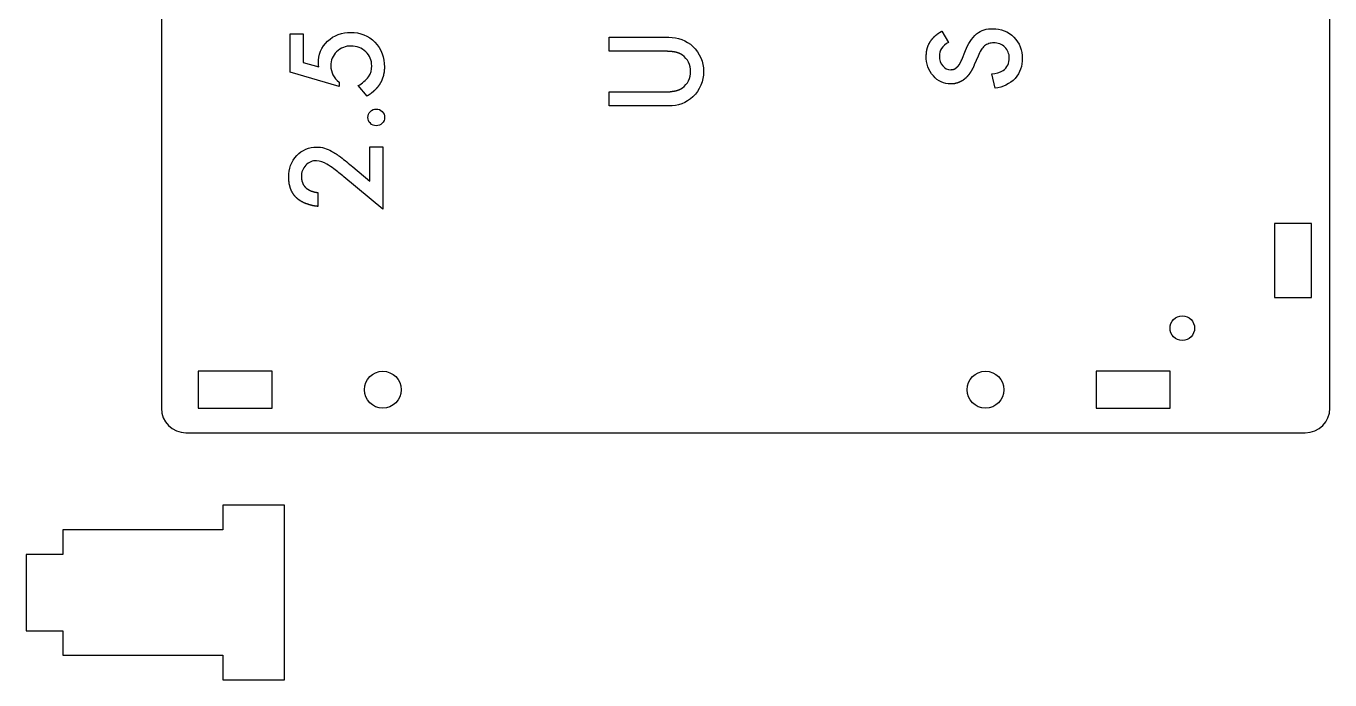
# Model space of a CAD drawing. Header units: millimetres. Extents: x 0 to 239, y -20 to 113.
# Drawn here: x 133 to 239, y -20.1 to 33.1 of the extents above; entities that cross this region are included whole.
import ezdxf

# ---------------------------------------------------------------- set-up
doc = ezdxf.new("R2010")
doc.units = ezdxf.units.MM
doc.layers.add('Support', color=7, linetype='Continuous', lineweight=25, true_color=0x000000)
doc.layers.add('Top', color=7, linetype='Continuous', lineweight=25, true_color=0x000000)

msp = doc.modelspace()

# ---------------------------------------------------------------- linework, layer by layer
at = {"layer": 'Support', "color": 1, "true_color": 0xff0000}
for p, q in [((154, -5.9), (149, -5.9)), ((149, -5.9), (149, -7.9)), ((154, -20.1), (154, -5.9)), ((149, -7.9), (136, -7.9)), ((136, -7.9), (136, -9.9)), ((136, -9.9), (133, -9.9)), ((133, -9.9), (133, -16.1)), ((133, -16.1), (136, -16.1)), ((136, -16.1), (136, -18.1)), ((136, -18.1), (149, -18.1)), ((149, -18.1), (149, -20.1)), ((149, -20.1), (154, -20.1))]:
    msp.add_line(p, q, dxfattribs=at)
at = {"layer": 'Top', "color": 1, "true_color": 0xff0000}
for p, q in [((144, 80), (144, 2)), ((239, 2), (239, 80)), ((237.5, 17), (234.5, 17)), ((234.5, 17), (234.5, 11)), ((237.5, 11), (237.5, 17)), ((234.5, 11), (237.5, 11)), ((153, 5), (147, 5)), ((147, 5), (147, 2)), ((153, 2), (153, 5)), ((226, 5), (220, 5)), ((220, 5), (220, 2)), ((226, 2), (226, 5)), ((147, 2), (153, 2)), ((220, 2), (226, 2)), ((146, 0), (237, 0))]:
    msp.add_line(p, q, dxfattribs=at)
at = {"layer": 'Top', "color": 3, "true_color": 0x00ff00, "flags": 128}
for points in [[(155.54, 32.43), (155.54, 30.11), (156.79, 29.74, -0.01315), (156.78, 29.9, -0.016017), (156.77, 30.04, -0.21483), (157.51, 31.84, -0.200591), (159.4, 32.54, -0.212371), (161.36, 31.75, -0.201334), (162.13, 29.73), (162.13, 29.72), (162.13, 29.71), (162.13, 29.7), (162.13, 29.69), (162.13, 29.67), (162.13, 29.66), (162.13, 29.65), (162.13, 29.64), (162.13, 29.63), (162.13, 29.62), (162.13, 29.6), (162.13, 29.59), (162.13, 29.58), (162.13, 29.57), (162.13, 29.56), (162.13, 29.55), (162.12, 29.54), (162.12, 29.52), (162.12, 29.51), (162.12, 29.5), (162.12, 29.49), (162.12, 29.48), (162.12, 29.47), (162.12, 29.46), (162.12, 29.45), (162.12, 29.43), (162.12, 29.42), (162.11, 29.41), (162.11, 29.4), (162.11, 29.39), (162.11, 29.38), (162.11, 29.37), (162.11, 29.36), (162.11, 29.35), (162.1, 29.33), (162.1, 29.32), (162.1, 29.31), (162.1, 29.3), (162.1, 29.29), (162.1, 29.28), (162.09, 29.27), (162.09, 29.26), (162.09, 29.25), (162.09, 29.24), (162.09, 29.23), (162.09, 29.21), (162.08, 29.2), (162.08, 29.19), (162.08, 29.18), (162.08, 29.17), (162.07, 29.16), (162.07, 29.15), (162.07, 29.14), (162.07, 29.13), (162.07, 29.12), (162.06, 29.11), (162.06, 29.1), (162.06, 29.09), (162.06, 29.08), (162.05, 29.07), (162.05, 29.05), (162.05, 29.04), (162.05, 29.03), (162.04, 29.02), (162.04, 29.01), (162.04, 29), (162.03, 28.99), (162.03, 28.98), (162.03, 28.97), (162.03, 28.96), (162.02, 28.95), (162.02, 28.94), (162.02, 28.93), (162.01, 28.92), (162.01, 28.91), (162.01, 28.9), (162, 28.89), (162, 28.88), (162, 28.87), (161.99, 28.86), (161.99, 28.85), (161.99, 28.84), (161.98, 28.83), (161.98, 28.82), (161.98, 28.81), (161.97, 28.8), (161.97, 28.79), (161.96, 28.78), (161.96, 28.77), (161.96, 28.76), (161.95, 28.75), (161.95, 28.74), (161.95, 28.73), (161.94, 28.72), (161.94, 28.71), (161.93, 28.7), (161.93, 28.69), (161.92, 28.68), (161.92, 28.67), (161.92, 28.66), (161.91, 28.65), (161.91, 28.64), (161.9, 28.63), (161.9, 28.62), (161.89, 28.61), (161.89, 28.6), (161.89, 28.59), (161.88, 28.58), (161.88, 28.57), (161.87, 28.56), (161.87, 28.55), (161.86, 28.54), (161.86, 28.53), (161.85, 28.52), (161.85, 28.52), (161.84, 28.51), (161.84, 28.5), (161.83, 28.49), (161.83, 28.48), (161.82, 28.47), (161.82, 28.46), (161.81, 28.45), (161.81, 28.44), (161.8, 28.43), (161.8, 28.42), (161.79, 28.41), (161.79, 28.4), (161.78, 28.39), (161.77, 28.38), (161.77, 28.38), (161.76, 28.37), (161.76, 28.36), (161.75, 28.35), (161.75, 28.34), (161.74, 28.33), (161.73, 28.32), (161.73, 28.31), (161.72, 28.3), (161.72, 28.29), (161.71, 28.28), (161.7, 28.28), (161.7, 28.27), (161.69, 28.26), (161.69, 28.25), (161.68, 28.24), (161.67, 28.23), (161.67, 28.22), (161.66, 28.21), (161.66, 28.2), (161.65, 28.2), (161.64, 28.19), (161.64, 28.18), (161.63, 28.17), (161.62, 28.16), (161.62, 28.15), (161.61, 28.14), (161.6, 28.13), (161.6, 28.13), (161.59, 28.12), (161.58, 28.11), (161.58, 28.1), (161.57, 28.09), (161.56, 28.08), (161.55, 28.07), (161.55, 28.07), (161.54, 28.06), (161.53, 28.05), (161.53, 28.04), (161.52, 28.03), (161.51, 28.02), (161.5, 28.02), (161.5, 28.01), (161.49, 28), (161.48, 27.99), (161.47, 27.98), (161.47, 27.97), (161.46, 27.97), (161.45, 27.96), (161.44, 27.95), (161.44, 27.94), (161.43, 27.93), (161.42, 27.92), (161.41, 27.92), (161.41, 27.91), (161.4, 27.9), (161.39, 27.89), (161.38, 27.88), (161.37, 27.88), (161.37, 27.87), (161.36, 27.86), (161.35, 27.85), (161.34, 27.84), (161.33, 27.84), (161.32, 27.83), (161.32, 27.82), (161.31, 27.81), (161.3, 27.8), (161.29, 27.8), (161.28, 27.79), (161.27, 27.78), (161.27, 27.77), (161.26, 27.76), (161.25, 27.76), (161.24, 27.75), (161.23, 27.74), (161.22, 27.73), (161.21, 27.73), (161.2, 27.72), (161.19, 27.71), (161.19, 27.7), (161.18, 27.7), (161.17, 27.69), (161.16, 27.68), (161.15, 27.67), (161.14, 27.67), (161.13, 27.66), (161.12, 27.65), (161.11, 27.64), (161.1, 27.64), (161.09, 27.63), (161.08, 27.62), (161.07, 27.61), (161.07, 27.61), (161.06, 27.6), (161.05, 27.59), (161.04, 27.58), (161.03, 27.58), (161.02, 27.57), (161.01, 27.56), (161, 27.55), (160.99, 27.55), (160.98, 27.54), (160.97, 27.53), (160.96, 27.53), (160.95, 27.52), (160.94, 27.51), (160.93, 27.5), (160.92, 27.5), (160.91, 27.49), (160.9, 27.48), (160.89, 27.48), (160.88, 27.47), (160.87, 27.46), (160.86, 27.45), (160.84, 27.45), (160.83, 27.44), (160.82, 27.43), (160.81, 27.43), (160.8, 27.42), (160.79, 27.41), (160.78, 27.41), (160.77, 27.4), (160.76, 27.39), (160.75, 27.39), (160.74, 27.38), (160.73, 27.37), (160, 28.23, 0.105926), (160.85, 28.95, 0.152086), (161.1, 29.83, 0.211645), (160.62, 30.98, 0.19814), (159.43, 31.44, 0.206605), (158.25, 30.98, 0.211639), (157.77, 29.83, 0.233591), (158.44, 28.51), (158.44, 28.14), (154.48, 29.32), (154.48, 32.43)], [(180.4, 27.72), (184.94, 27.72), (184.95, 27.72), (184.95, 27.72), (184.96, 27.72), (184.97, 27.72), (184.98, 27.72), (184.98, 27.72), (184.99, 27.72), (185, 27.72), (185.01, 27.72), (185.01, 27.72), (185.02, 27.72), (185.03, 27.72), (185.04, 27.72), (185.04, 27.72), (185.05, 27.72), (185.06, 27.72), (185.06, 27.72), (185.07, 27.72), (185.08, 27.72), (185.09, 27.72), (185.09, 27.72), (185.1, 27.72), (185.11, 27.72), (185.12, 27.72), (185.12, 27.72), (185.13, 27.72), (185.14, 27.72), (185.14, 27.72), (185.15, 27.72), (185.16, 27.72), (185.17, 27.72), (185.17, 27.72), (185.18, 27.72), (185.19, 27.72), (185.19, 27.72), (185.2, 27.72), (185.21, 27.73), (185.21, 27.73), (185.22, 27.73), (185.23, 27.73), (185.24, 27.73), (185.24, 27.73), (185.25, 27.73), (185.26, 27.73), (185.26, 27.73), (185.27, 27.73), (185.28, 27.73), (185.28, 27.73), (185.29, 27.73), (185.3, 27.73), (185.3, 27.73), (185.31, 27.73), (185.32, 27.73), (185.32, 27.73), (185.33, 27.73), (185.34, 27.73), (185.34, 27.73), (185.35, 27.73), (185.36, 27.74), (185.36, 27.74), (185.37, 27.74), (185.38, 27.74), (185.38, 27.74), (185.39, 27.74), (185.4, 27.74), (185.4, 27.74), (185.41, 27.74), (185.42, 27.74), (185.42, 27.74), (185.43, 27.74), (185.44, 27.74), (185.44, 27.74), (185.45, 27.74), (185.46, 27.74), (185.46, 27.75), (185.47, 27.75), (185.47, 27.75), (185.48, 27.75), (185.49, 27.75), (185.49, 27.75), (185.5, 27.75), (185.51, 27.75), (185.51, 27.75), (185.52, 27.75), (185.53, 27.75), (185.53, 27.75), (185.54, 27.76), (185.54, 27.76), (185.55, 27.76), (185.56, 27.76), (185.56, 27.76), (185.57, 27.76), (185.57, 27.76), (185.58, 27.76), (185.59, 27.76), (185.59, 27.76), (185.6, 27.76), (185.6, 27.76), (185.61, 27.77), (185.62, 27.77), (185.62, 27.77), (185.63, 27.77), (185.63, 27.77), (185.64, 27.77), (185.65, 27.77), (185.65, 27.77), (185.66, 27.77), (185.66, 27.77), (185.67, 27.78), (185.68, 27.78), (185.68, 27.78), (185.69, 27.78), (185.69, 27.78), (185.7, 27.78), (185.7, 27.78), (185.71, 27.78), (185.72, 27.78), (185.72, 27.79), (185.73, 27.79), (185.73, 27.79), (185.74, 27.79), (185.74, 27.79), (185.75, 27.79), (185.76, 27.79), (185.76, 27.79), (185.77, 27.8), (185.77, 27.8), (185.78, 27.8), (185.78, 27.8), (185.79, 27.8), (185.79, 27.8), (185.8, 27.8), (185.81, 27.8), (185.81, 27.81), (185.82, 27.81), (185.82, 27.81), (185.83, 27.81), (185.83, 27.81), (185.84, 27.81), (185.84, 27.81), (185.85, 27.81), (185.85, 27.82), (185.86, 27.82), (185.86, 27.82), (185.87, 27.82), (185.88, 27.82), (185.88, 27.82), (185.89, 27.82), (185.89, 27.83), (185.9, 27.83), (185.9, 27.83), (185.91, 27.83), (185.91, 27.83), (185.92, 27.83), (185.92, 27.83), (185.93, 27.84), (185.93, 27.84), (185.94, 27.84), (185.94, 27.84), (185.95, 27.84), (185.95, 27.84), (185.96, 27.85), (185.96, 27.85), (185.97, 27.85), (185.97, 27.85), (185.98, 27.85), (185.98, 27.85), (185.99, 27.85), (185.99, 27.86), (186, 27.86), (186, 27.86), (186.01, 27.86), (186.01, 27.86), (186.02, 27.86), (186.02, 27.87), (186.03, 27.87), (186.03, 27.87), (186.04, 27.87), (186.04, 27.87), (186.04, 27.88), (186.05, 27.88), (186.05, 27.88), (186.06, 27.88), (186.06, 27.88), (186.07, 27.88), (186.07, 27.89), (186.08, 27.89), (186.08, 27.89), (186.09, 27.89), (186.09, 27.89), (186.1, 27.89), (186.1, 27.9), (186.1, 27.9), (186.11, 27.9), (186.11, 27.9), (186.12, 27.9), (186.12, 27.91), (186.13, 27.91), (186.13, 27.91), (186.14, 27.91), (186.14, 27.91), (186.14, 27.92), (186.15, 27.92), (186.15, 27.92), (186.16, 27.92), (186.16, 27.92), (186.17, 27.93), (186.17, 27.93), (186.17, 27.93), (186.18, 27.93), (186.18, 27.93), (186.19, 27.94), (186.19, 27.94), (186.2, 27.94), (186.2, 27.94), (186.2, 27.94), (186.21, 27.95), (186.21, 27.95), (186.22, 27.95), (186.22, 27.95), (186.22, 27.95), (186.23, 27.96), (186.23, 27.96), (186.24, 27.96), (186.24, 27.96), (186.24, 27.97), (186.25, 27.97), (186.25, 27.97), (186.26, 27.97), (186.26, 27.97), (186.26, 27.98), (186.27, 27.98), (186.27, 27.98), (186.28, 27.98), (186.28, 27.99), (186.28, 27.99), (186.29, 27.99), (186.29, 27.99), (186.3, 27.99), (186.3, 28), (186.3, 28), (186.31, 28), (186.31, 28), (186.31, 28.01), (186.32, 28.01), (186.32, 28.01), (186.32, 28.01), (186.33, 28.02), (186.33, 28.02), (186.34, 28.02), (186.34, 28.02), (186.34, 28.03), (186.35, 28.03), (186.35, 28.03), (186.35, 28.03), (186.36, 28.04, 0.253939), (187.01, 29.37, 0.253894), (186.36, 30.7), (186.35, 30.7), (186.35, 30.71), (186.35, 30.71), (186.34, 30.71), (186.34, 30.71), (186.34, 30.72), (186.33, 30.72), (186.33, 30.72), (186.33, 30.72), (186.32, 30.73), (186.32, 30.73), (186.32, 30.73), (186.31, 30.73), (186.31, 30.74), (186.3, 30.74), (186.3, 30.74), (186.3, 30.74), (186.29, 30.74), (186.29, 30.75), (186.29, 30.75), (186.28, 30.75), (186.28, 30.75), (186.27, 30.76), (186.27, 30.76), (186.27, 30.76), (186.26, 30.76), (186.26, 30.77), (186.26, 30.77), (186.25, 30.77), (186.25, 30.77), (186.24, 30.77), (186.24, 30.78), (186.24, 30.78), (186.23, 30.78), (186.23, 30.78), (186.22, 30.78), (186.22, 30.79), (186.22, 30.79), (186.21, 30.79), (186.21, 30.79), (186.2, 30.8), (186.2, 30.8), (186.2, 30.8), (186.19, 30.8), (186.19, 30.8), (186.18, 30.81), (186.18, 30.81), (186.18, 30.81), (186.17, 30.81), (186.17, 30.81), (186.16, 30.82), (186.16, 30.82), (186.15, 30.82), (186.15, 30.82), (186.15, 30.82), (186.14, 30.83), (186.14, 30.83), (186.13, 30.83), (186.13, 30.83), (186.12, 30.83), (186.12, 30.83), (186.11, 30.84), (186.11, 30.84), (186.11, 30.84), (186.1, 30.84), (186.1, 30.84), (186.09, 30.85), (186.09, 30.85), (186.08, 30.85), (186.08, 30.85), (186.07, 30.85), (186.07, 30.86), (186.06, 30.86), (186.06, 30.86), (186.06, 30.86), (186.05, 30.86), (186.05, 30.86), (186.04, 30.87), (186.04, 30.87), (186.03, 30.87), (186.03, 30.87), (186.02, 30.87), (186.02, 30.87), (186.01, 30.88), (186.01, 30.88), (186, 30.88), (186, 30.88), (185.99, 30.88), (185.99, 30.88), (185.98, 30.89), (185.98, 30.89), (185.97, 30.89), (185.97, 30.89), (185.96, 30.89), (185.96, 30.89), (185.95, 30.9), (185.95, 30.9), (185.94, 30.9), (185.94, 30.9), (185.93, 30.9), (185.93, 30.9), (185.92, 30.9), (185.92, 30.91), (185.91, 30.91), (185.91, 30.91), (185.9, 30.91), (185.9, 30.91), (185.89, 30.91), (185.89, 30.91), (185.88, 30.92), (185.88, 30.92), (185.87, 30.92), (185.87, 30.92), (185.86, 30.92), (185.86, 30.92), (185.85, 30.92), (185.85, 30.93), (185.84, 30.93), (185.83, 30.93), (185.83, 30.93), (185.82, 30.93), (185.82, 30.93), (185.81, 30.93), (185.81, 30.93), (185.8, 30.94), (185.8, 30.94), (185.79, 30.94), (185.79, 30.94), (185.78, 30.94), (185.77, 30.94), (185.77, 30.94), (185.76, 30.94), (185.76, 30.95), (185.75, 30.95), (185.75, 30.95), (185.74, 30.95), (185.73, 30.95), (185.73, 30.95), (185.72, 30.95), (185.72, 30.95), (185.71, 30.95), (185.71, 30.96), (185.7, 30.96), (185.69, 30.96), (185.69, 30.96), (185.68, 30.96), (185.68, 30.96), (185.67, 30.96), (185.67, 30.96), (185.66, 30.96), (185.65, 30.97), (185.65, 30.97), (185.64, 30.97), (185.64, 30.97), (185.63, 30.97), (185.62, 30.97), (185.62, 30.97), (185.61, 30.97), (185.61, 30.97), (185.6, 30.97), (185.59, 30.98), (185.59, 30.98), (185.58, 30.98), (185.58, 30.98), (185.57, 30.98), (185.56, 30.98), (185.56, 30.98), (185.55, 30.98), (185.54, 30.98), (185.54, 30.98), (185.53, 30.98), (185.53, 30.98), (185.52, 30.99), (185.51, 30.99), (185.51, 30.99), (185.5, 30.99), (185.49, 30.99), (185.49, 30.99), (185.48, 30.99), (185.47, 30.99), (185.47, 30.99), (185.46, 30.99), (185.46, 30.99), (185.45, 30.99), (185.44, 30.99), (185.44, 31), (185.43, 31), (185.42, 31), (185.42, 31), (185.41, 31), (185.4, 31), (185.4, 31), (185.39, 31), (185.38, 31), (185.38, 31), (185.37, 31), (185.36, 31), (185.36, 31), (185.35, 31), (185.34, 31), (185.34, 31), (185.33, 31), (185.32, 31.01), (185.32, 31.01), (185.31, 31.01), (185.3, 31.01), (185.3, 31.01), (185.29, 31.01), (185.28, 31.01), (185.27, 31.01), (185.27, 31.01), (185.26, 31.01), (185.25, 31.01), (185.25, 31.01), (185.24, 31.01), (185.23, 31.01), (185.23, 31.01), (185.22, 31.01), (185.21, 31.01), (185.2, 31.01), (185.2, 31.01), (185.19, 31.01), (185.18, 31.01), (185.18, 31.01), (185.17, 31.01), (185.16, 31.01), (185.15, 31.01), (185.15, 31.02), (185.14, 31.02), (185.13, 31.02), (185.13, 31.02), (185.12, 31.02), (185.11, 31.02), (185.1, 31.02), (185.1, 31.02), (185.09, 31.02), (185.08, 31.02), (185.07, 31.02), (185.07, 31.02), (185.06, 31.02), (185.05, 31.02), (185.04, 31.02), (185.04, 31.02), (185.03, 31.02), (185.02, 31.02), (185.01, 31.02), (185.01, 31.02), (185, 31.02), (184.99, 31.02), (184.98, 31.02), (184.98, 31.02), (184.97, 31.02), (184.96, 31.02), (184.95, 31.02), (184.95, 31.02), (184.94, 31.02), (180.4, 31.02), (180.4, 32.15), (185.25, 32.15, -0.200979), (187.21, 31.41, -0.21133), (188.07, 29.37, -0.21219), (187.21, 27.32, -0.200979), (185.25, 26.58), (180.4, 26.58)], [(207.45, 32.65), (207.99, 31.73, 0.122524), (207.41, 31.24, 0.143942), (207.25, 30.61, 0.184588), (207.52, 29.83, 0.232304), (208.18, 29.51), (208.19, 29.51), (208.19, 29.51), (208.2, 29.51), (208.2, 29.51), (208.21, 29.51), (208.21, 29.52), (208.21, 29.52), (208.22, 29.52), (208.22, 29.52), (208.23, 29.52), (208.23, 29.52), (208.24, 29.52), (208.24, 29.52), (208.24, 29.52), (208.25, 29.52), (208.25, 29.52), (208.26, 29.52), (208.26, 29.52), (208.27, 29.52), (208.27, 29.52), (208.27, 29.52), (208.28, 29.52), (208.28, 29.52), (208.29, 29.52), (208.29, 29.52), (208.29, 29.52), (208.3, 29.52), (208.3, 29.52), (208.31, 29.53), (208.31, 29.53), (208.32, 29.53), (208.32, 29.53), (208.32, 29.53), (208.33, 29.53), (208.33, 29.53), (208.34, 29.53), (208.34, 29.53), (208.34, 29.53), (208.35, 29.53), (208.35, 29.53), (208.36, 29.54), (208.36, 29.54), (208.36, 29.54), (208.37, 29.54), (208.37, 29.54), (208.38, 29.54), (208.38, 29.54), (208.38, 29.54), (208.39, 29.54), (208.39, 29.55), (208.4, 29.55), (208.4, 29.55), (208.4, 29.55), (208.41, 29.55), (208.41, 29.55), (208.42, 29.55), (208.42, 29.56), (208.42, 29.56), (208.43, 29.56), (208.43, 29.56), (208.44, 29.56), (208.44, 29.56), (208.44, 29.56), (208.45, 29.57), (208.45, 29.57), (208.45, 29.57), (208.46, 29.57), (208.46, 29.57), (208.47, 29.57), (208.47, 29.58), (208.47, 29.58), (208.48, 29.58), (208.48, 29.58), (208.49, 29.58), (208.49, 29.58), (208.49, 29.59), (208.5, 29.59), (208.5, 29.59), (208.5, 29.59), (208.51, 29.59), (208.51, 29.6), (208.52, 29.6), (208.52, 29.6), (208.52, 29.6), (208.53, 29.6), (208.53, 29.61), (208.53, 29.61), (208.54, 29.61), (208.54, 29.61), (208.55, 29.62), (208.55, 29.62), (208.55, 29.62), (208.56, 29.62), (208.56, 29.63), (208.56, 29.63), (208.57, 29.63), (208.57, 29.63), (208.58, 29.63), (208.58, 29.64), (208.58, 29.64), (208.59, 29.64), (208.59, 29.64), (208.59, 29.65), (208.6, 29.65), (208.6, 29.65), (208.6, 29.66), (208.61, 29.66), (208.61, 29.66), (208.62, 29.66), (208.62, 29.67), (208.62, 29.67), (208.63, 29.67), (208.63, 29.67), (208.63, 29.68), (208.64, 29.68), (208.64, 29.68), (208.64, 29.69), (208.65, 29.69), (208.65, 29.69), (208.65, 29.69), (208.66, 29.7), (208.66, 29.7), (208.66, 29.7), (208.67, 29.71), (208.67, 29.71), (208.68, 29.71), (208.68, 29.72), (208.68, 29.72), (208.69, 29.72), (208.69, 29.73), (208.69, 29.73), (208.7, 29.73), (208.7, 29.74), (208.7, 29.74), (208.71, 29.74), (208.71, 29.75), (208.71, 29.75), (208.72, 29.75), (208.72, 29.76), (208.72, 29.76), (208.73, 29.76), (208.73, 29.77), (208.73, 29.77), (208.74, 29.77), (208.74, 29.78), (208.74, 29.78), (208.75, 29.78), (208.75, 29.79), (208.75, 29.79), (208.76, 29.8), (208.76, 29.8), (208.76, 29.8), (208.77, 29.81), (208.77, 29.81), (208.77, 29.81), (208.78, 29.82), (208.78, 29.82), (208.78, 29.83), (208.79, 29.83), (208.79, 29.83), (208.79, 29.84), (208.8, 29.84), (208.8, 29.85), (208.8, 29.85), (208.81, 29.85), (208.81, 29.86), (208.81, 29.86), (208.82, 29.87), (208.82, 29.87), (208.82, 29.88), (208.83, 29.88), (208.83, 29.88), (208.83, 29.89), (208.83, 29.89), (208.84, 29.9), (208.84, 29.9), (208.84, 29.91), (208.85, 29.91), (208.85, 29.92), (208.85, 29.92), (208.86, 29.92), (208.86, 29.93), (208.86, 29.93), (208.87, 29.94), (208.87, 29.94), (208.87, 29.95), (208.88, 29.95), (208.88, 29.96), (208.88, 29.96), (208.88, 29.97), (208.89, 29.97), (208.89, 29.98), (208.89, 29.98), (208.9, 29.98), (208.9, 29.99), (208.9, 29.99), (208.91, 30), (208.91, 30), (208.91, 30.01), (208.91, 30.01), (208.92, 30.02), (208.92, 30.02), (208.92, 30.03), (208.93, 30.03), (208.93, 30.04), (208.93, 30.04), (208.94, 30.05), (208.94, 30.06), (208.94, 30.06), (208.94, 30.07), (208.95, 30.07), (208.95, 30.08), (208.95, 30.08), (208.96, 30.09), (208.96, 30.09), (208.96, 30.1), (208.96, 30.1), (208.97, 30.11), (208.97, 30.11), (208.97, 30.12), (208.98, 30.12), (208.98, 30.13), (208.98, 30.14), (208.98, 30.14), (208.99, 30.15), (208.99, 30.15), (208.99, 30.16), (209, 30.16), (209, 30.17), (209, 30.18), (209, 30.18), (209.01, 30.19), (209.01, 30.19), (209.01, 30.2), (209.02, 30.2), (209.02, 30.21), (209.02, 30.22), (209.02, 30.22), (209.03, 30.23), (209.03, 30.23), (209.03, 30.24), (209.03, 30.25), (209.04, 30.25), (209.04, 30.26), (209.04, 30.26), (209.05, 30.27), (209.05, 30.28), (209.05, 30.28), (209.05, 30.29), (209.06, 30.3), (209.06, 30.3), (209.06, 30.31), (209.06, 30.31), (209.07, 30.32), (209.07, 30.33), (209.07, 30.33), (209.38, 31.08, -0.128207), (210.28, 32.43, -0.173865), (211.59, 32.85, -0.210026), (213.31, 32.16, -0.203866), (213.99, 30.43, -0.192545), (213.41, 28.81, -0.174768), (211.78, 28.02), (211.52, 29.17, 0.124059), (212.44, 29.45, 0.255388), (212.93, 30.47, 0.208965), (212.57, 31.35, 0.204754), (211.67, 31.7, 0.080879), (211.27, 31.64, 0.095521), (210.93, 31.45, 0.072892), (210.64, 31.12, 0.042866), (210.39, 30.63), (210.09, 29.9), (210.08, 29.89), (210.08, 29.88), (210.07, 29.87), (210.07, 29.86), (210.06, 29.84), (210.06, 29.83), (210.05, 29.82), (210.04, 29.81), (210.04, 29.8), (210.03, 29.79), (210.03, 29.77), (210.02, 29.76), (210.02, 29.75), (210.01, 29.74), (210.01, 29.73), (210, 29.72), (210, 29.71), (209.99, 29.69), (209.99, 29.68), (209.98, 29.67), (209.97, 29.66), (209.97, 29.65), (209.96, 29.64), (209.96, 29.63), (209.95, 29.62), (209.95, 29.61), (209.94, 29.6), (209.94, 29.59), (209.93, 29.57), (209.92, 29.56), (209.92, 29.55), (209.91, 29.54), (209.91, 29.53), (209.9, 29.52), (209.9, 29.51), (209.89, 29.5), (209.88, 29.49), (209.88, 29.48), (209.87, 29.47), (209.87, 29.46), (209.86, 29.45), (209.86, 29.44), (209.85, 29.43), (209.84, 29.42), (209.84, 29.41), (209.83, 29.4), (209.83, 29.39), (209.82, 29.38), (209.81, 29.37), (209.81, 29.36), (209.8, 29.35), (209.8, 29.34), (209.79, 29.33), (209.78, 29.32), (209.78, 29.31), (209.77, 29.3), (209.77, 29.29), (209.76, 29.28), (209.75, 29.27), (209.75, 29.27), (209.74, 29.26), (209.73, 29.25), (209.73, 29.24), (209.72, 29.23), (209.72, 29.22), (209.71, 29.21), (209.7, 29.2), (209.7, 29.19), (209.69, 29.18), (209.68, 29.18), (209.68, 29.17), (209.67, 29.16), (209.66, 29.15), (209.66, 29.14), (209.65, 29.13), (209.65, 29.12), (209.64, 29.11), (209.63, 29.11), (209.63, 29.1), (209.62, 29.09), (209.61, 29.08), (209.61, 29.07), (209.6, 29.06), (209.59, 29.06), (209.59, 29.05), (209.58, 29.04), (209.57, 29.03), (209.57, 29.02), (209.56, 29.02), (209.55, 29.01), (209.55, 29), (209.54, 28.99), (209.53, 28.99), (209.52, 28.98), (209.52, 28.97), (209.51, 28.96), (209.5, 28.96), (209.5, 28.95), (209.49, 28.94), (209.48, 28.93), (209.48, 28.93), (209.47, 28.92), (209.46, 28.91), (209.46, 28.9), (209.45, 28.9), (209.44, 28.89), (209.43, 28.88), (209.43, 28.88), (209.42, 28.87), (209.41, 28.86), (209.41, 28.85), (209.4, 28.85), (209.39, 28.84), (209.38, 28.83), (209.38, 28.83), (209.37, 28.82), (209.36, 28.81), (209.36, 28.81), (209.35, 28.8), (209.34, 28.8), (209.33, 28.79), (209.33, 28.78), (209.32, 28.78), (209.31, 28.77), (209.3, 28.76), (209.3, 28.76), (209.29, 28.75), (209.28, 28.75), (209.27, 28.74), (209.27, 28.73), (209.26, 28.73), (209.25, 28.72), (209.24, 28.72), (209.24, 28.71), (209.23, 28.7), (209.22, 28.7), (209.21, 28.69), (209.21, 28.69), (209.2, 28.68), (209.19, 28.68), (209.18, 28.67), (209.18, 28.67), (209.17, 28.66), (209.16, 28.65), (209.15, 28.65), (209.14, 28.64), (209.14, 28.64), (209.13, 28.63), (209.12, 28.63), (209.11, 28.62), (209.11, 28.62), (209.1, 28.61), (209.09, 28.61), (209.08, 28.6), (209.07, 28.6), (209.07, 28.6), (209.06, 28.59), (209.05, 28.59), (209.04, 28.58), (209.03, 28.58), (209.03, 28.57), (209.02, 28.57), (209.01, 28.56), (209, 28.56), (208.99, 28.55), (208.98, 28.55), (208.98, 28.55), (208.97, 28.54), (208.96, 28.54), (208.95, 28.53), (208.94, 28.53), (208.94, 28.53), (208.93, 28.52), (208.92, 28.52), (208.91, 28.51), (208.9, 28.51), (208.89, 28.51), (208.89, 28.5), (208.88, 28.5), (208.87, 28.5), (208.86, 28.49), (208.85, 28.49), (208.84, 28.48), (208.83, 28.48), (208.83, 28.48), (208.82, 28.47), (208.81, 28.47), (208.8, 28.47), (208.79, 28.47), (208.78, 28.46), (208.77, 28.46), (208.77, 28.46), (208.76, 28.45), (208.75, 28.45), (208.74, 28.45), (208.73, 28.44), (208.72, 28.44), (208.71, 28.44), (208.71, 28.44), (208.7, 28.43), (208.69, 28.43), (208.68, 28.43), (208.67, 28.43), (208.66, 28.42), (208.65, 28.42), (208.64, 28.42), (208.63, 28.42), (208.63, 28.41), (208.62, 28.41), (208.61, 28.41), (208.6, 28.41), (208.59, 28.4), (208.58, 28.4), (208.57, 28.4), (208.56, 28.4), (208.55, 28.4), (208.54, 28.4), (208.54, 28.39), (208.53, 28.39), (208.52, 28.39), (208.51, 28.39), (208.5, 28.39), (208.49, 28.38), (208.48, 28.38), (208.47, 28.38), (208.46, 28.38), (208.45, 28.38), (208.44, 28.38), (208.43, 28.38), (208.42, 28.38), (208.42, 28.37), (208.41, 28.37), (208.4, 28.37), (208.39, 28.37), (208.38, 28.37), (208.37, 28.37), (208.36, 28.37), (208.35, 28.37), (208.34, 28.37), (208.33, 28.37), (208.32, 28.36), (208.31, 28.36), (208.3, 28.36), (208.29, 28.36), (208.28, 28.36), (208.27, 28.36), (208.26, 28.36), (208.25, 28.36), (208.24, 28.36), (208.23, 28.36), (208.22, 28.36), (208.21, 28.36), (208.2, 28.36), (208.19, 28.36), (208.18, 28.36), (208.18, 28.36, -0.226069), (206.76, 29.01, -0.189378), (206.18, 30.62), (206.18, 30.63), (206.18, 30.64), (206.18, 30.65), (206.18, 30.66), (206.18, 30.67), (206.18, 30.68), (206.18, 30.69), (206.18, 30.7), (206.18, 30.71), (206.18, 30.72), (206.18, 30.73), (206.18, 30.74), (206.18, 30.75), (206.19, 30.76), (206.19, 30.77), (206.19, 30.78), (206.19, 30.79), (206.19, 30.8), (206.19, 30.81), (206.19, 30.82), (206.19, 30.83), (206.19, 30.84), (206.19, 30.85), (206.19, 30.86), (206.19, 30.87), (206.19, 30.88), (206.2, 30.89), (206.2, 30.9), (206.2, 30.91), (206.2, 30.92), (206.2, 30.93), (206.2, 30.94), (206.2, 30.95), (206.2, 30.96), (206.2, 30.97), (206.21, 30.98), (206.21, 30.99), (206.21, 31), (206.21, 31), (206.21, 31.01), (206.21, 31.02), (206.22, 31.03), (206.22, 31.04), (206.22, 31.05), (206.22, 31.06), (206.22, 31.07), (206.22, 31.08), (206.23, 31.09), (206.23, 31.1), (206.23, 31.11), (206.23, 31.12), (206.23, 31.13), (206.24, 31.14), (206.24, 31.14), (206.24, 31.15), (206.24, 31.16), (206.24, 31.17), (206.25, 31.18), (206.25, 31.19), (206.25, 31.2), (206.25, 31.21), (206.26, 31.22), (206.26, 31.23), (206.26, 31.24), (206.26, 31.25), (206.27, 31.25), (206.27, 31.26), (206.27, 31.27), (206.27, 31.28), (206.28, 31.29), (206.28, 31.3), (206.28, 31.31), (206.28, 31.32), (206.29, 31.33), (206.29, 31.33), (206.29, 31.34), (206.3, 31.35), (206.3, 31.36), (206.3, 31.37), (206.31, 31.38), (206.31, 31.39), (206.31, 31.4), (206.31, 31.41), (206.32, 31.41), (206.32, 31.42), (206.32, 31.43), (206.33, 31.44), (206.33, 31.45), (206.33, 31.46), (206.34, 31.47), (206.34, 31.47), (206.35, 31.48), (206.35, 31.49), (206.35, 31.5), (206.36, 31.51), (206.36, 31.52), (206.36, 31.53), (206.37, 31.53), (206.37, 31.54), (206.37, 31.55), (206.38, 31.56), (206.38, 31.57), (206.39, 31.58), (206.39, 31.58), (206.39, 31.59), (206.4, 31.6), (206.4, 31.61), (206.41, 31.62), (206.41, 31.63), (206.42, 31.63), (206.42, 31.64), (206.42, 31.65), (206.43, 31.66), (206.43, 31.67), (206.44, 31.68), (206.44, 31.68), (206.45, 31.69), (206.45, 31.7), (206.46, 31.71), (206.46, 31.72), (206.46, 31.72), (206.47, 31.73), (206.47, 31.74), (206.48, 31.75), (206.48, 31.76), (206.49, 31.76), (206.49, 31.77), (206.5, 31.78), (206.5, 31.79), (206.51, 31.8), (206.51, 31.8), (206.52, 31.81), (206.52, 31.82), (206.53, 31.83), (206.53, 31.84), (206.54, 31.84), (206.54, 31.85), (206.55, 31.86), (206.55, 31.87), (206.56, 31.87), (206.57, 31.88), (206.57, 31.89), (206.58, 31.9), (206.58, 31.91), (206.59, 31.91), (206.59, 31.92), (206.6, 31.93), (206.6, 31.94), (206.61, 31.94), (206.62, 31.95), (206.62, 31.96), (206.63, 31.97), (206.63, 31.97), (206.64, 31.98), (206.65, 31.99), (206.65, 32), (206.66, 32), (206.66, 32.01), (206.67, 32.02), (206.68, 32.03), (206.68, 32.03), (206.69, 32.04), (206.7, 32.05), (206.7, 32.05), (206.71, 32.06), (206.71, 32.07), (206.72, 32.08), (206.73, 32.08), (206.73, 32.09), (206.74, 32.1), (206.75, 32.11), (206.75, 32.11), (206.76, 32.12), (206.77, 32.13), (206.77, 32.13), (206.78, 32.14), (206.79, 32.15), (206.79, 32.16), (206.8, 32.16), (206.81, 32.17), (206.81, 32.18), (206.82, 32.18), (206.83, 32.19), (206.84, 32.2), (206.84, 32.2), (206.85, 32.21), (206.86, 32.22), (206.86, 32.23), (206.87, 32.23), (206.88, 32.24), (206.89, 32.25), (206.89, 32.25), (206.9, 32.26), (206.91, 32.27), (206.92, 32.27), (206.92, 32.28), (206.93, 32.29), (206.94, 32.29), (206.95, 32.3), (206.95, 32.31), (206.96, 32.31), (206.97, 32.32), (206.98, 32.33), (206.99, 32.33), (206.99, 32.34), (207, 32.35), (207.01, 32.35), (207.02, 32.36), (207.03, 32.37), (207.03, 32.37), (207.04, 32.38), (207.05, 32.39), (207.06, 32.39), (207.07, 32.4), (207.08, 32.41), (207.08, 32.41), (207.09, 32.42), (207.1, 32.42), (207.11, 32.43), (207.12, 32.44), (207.13, 32.44), (207.13, 32.45), (207.14, 32.46), (207.15, 32.46), (207.16, 32.47), (207.17, 32.47), (207.18, 32.48), (207.19, 32.49), (207.2, 32.49), (207.2, 32.5), (207.21, 32.51), (207.22, 32.51), (207.23, 32.52), (207.24, 32.52), (207.25, 32.53), (207.26, 32.54), (207.27, 32.54), (207.28, 32.55), (207.29, 32.55), (207.3, 32.56), (207.3, 32.57), (207.31, 32.57), (207.32, 32.58), (207.33, 32.58), (207.34, 32.59), (207.35, 32.6), (207.36, 32.6), (207.37, 32.61), (207.38, 32.61), (207.39, 32.62), (207.4, 32.63), (207.41, 32.63), (207.42, 32.64), (207.43, 32.64), (207.44, 32.65)], [(161.46, 24.96, -0.207054), (160.99, 25.16, -0.207094), (160.79, 25.64, -0.207094), (160.99, 26.12, -0.207094), (161.47, 26.32, -0.207107), (161.95, 26.12, -0.20708), (162.15, 25.64, -0.20703), (161.95, 25.16, -0.206956)], [(160.94, 20.44), (160.94, 23.24), (162.01, 23.24), (162.01, 18.19), (158.84, 20.8, 0.009229), (158.03, 21.45, 0.028258), (157.45, 21.84, 0.135766), (156.62, 22.12, 0.213001), (155.74, 21.75, 0.201078), (155.38, 20.83), (155.38, 20.83), (155.38, 20.82), (155.38, 20.81), (155.38, 20.8), (155.38, 20.79), (155.38, 20.78), (155.38, 20.77), (155.38, 20.76), (155.39, 20.76), (155.39, 20.75), (155.39, 20.74), (155.39, 20.73), (155.39, 20.72), (155.39, 20.71), (155.39, 20.7), (155.39, 20.7), (155.39, 20.69), (155.39, 20.68), (155.39, 20.67), (155.39, 20.66), (155.39, 20.65), (155.39, 20.65), (155.39, 20.64), (155.4, 20.63), (155.4, 20.62), (155.4, 20.61), (155.4, 20.61), (155.4, 20.6), (155.4, 20.59), (155.4, 20.58), (155.4, 20.57), (155.4, 20.56), (155.41, 20.56), (155.41, 20.55), (155.41, 20.54), (155.41, 20.53), (155.41, 20.53), (155.41, 20.52), (155.41, 20.51), (155.42, 20.5), (155.42, 20.49), (155.42, 20.49), (155.42, 20.48), (155.42, 20.47), (155.43, 20.46), (155.43, 20.46), (155.43, 20.45), (155.43, 20.44), (155.43, 20.43), (155.44, 20.43), (155.44, 20.42), (155.44, 20.41), (155.44, 20.4), (155.44, 20.4), (155.45, 20.39), (155.45, 20.38), (155.45, 20.38), (155.45, 20.37), (155.46, 20.36), (155.46, 20.35), (155.46, 20.35), (155.46, 20.34), (155.47, 20.33), (155.47, 20.33), (155.47, 20.32), (155.47, 20.31), (155.48, 20.3), (155.48, 20.3), (155.48, 20.29), (155.48, 20.28), (155.49, 20.28), (155.49, 20.27), (155.49, 20.26), (155.5, 20.26), (155.5, 20.25), (155.5, 20.24), (155.51, 20.24), (155.51, 20.23), (155.51, 20.22), (155.52, 20.22), (155.52, 20.21), (155.52, 20.2), (155.53, 20.2), (155.53, 20.19), (155.53, 20.18), (155.54, 20.18), (155.54, 20.17), (155.54, 20.17), (155.55, 20.16), (155.55, 20.15), (155.55, 20.15), (155.56, 20.14), (155.56, 20.13), (155.57, 20.13), (155.57, 20.12), (155.57, 20.12), (155.58, 20.11), (155.58, 20.1), (155.59, 20.1), (155.59, 20.09), (155.59, 20.09), (155.6, 20.08), (155.6, 20.07), (155.61, 20.07), (155.61, 20.06), (155.62, 20.06), (155.62, 20.05), (155.62, 20.05), (155.63, 20.04), (155.63, 20.03), (155.64, 20.03), (155.64, 20.02), (155.65, 20.02), (155.65, 20.01), (155.66, 20.01), (155.66, 20), (155.67, 20), (155.67, 19.99), (155.68, 19.99), (155.68, 19.98), (155.69, 19.97), (155.69, 19.97), (155.7, 19.96), (155.7, 19.96), (155.71, 19.95), (155.71, 19.95), (155.72, 19.94), (155.72, 19.94), (155.73, 19.93), (155.73, 19.93), (155.74, 19.92), (155.74, 19.92), (155.75, 19.91), (155.75, 19.91), (155.76, 19.9), (155.76, 19.9), (155.77, 19.89), (155.78, 19.89), (155.78, 19.88), (155.79, 19.88), (155.79, 19.87), (155.8, 19.87), (155.8, 19.86), (155.81, 19.86), (155.82, 19.86), (155.82, 19.85), (155.83, 19.85), (155.83, 19.84), (155.84, 19.84), (155.85, 19.83), (155.85, 19.83), (155.86, 19.82), (155.87, 19.82), (155.87, 19.82), (155.88, 19.81), (155.89, 19.81), (155.89, 19.8), (155.9, 19.8), (155.9, 19.79), (155.91, 19.79), (155.92, 19.79), (155.92, 19.78), (155.93, 19.78), (155.94, 19.77), (155.94, 19.77), (155.95, 19.77), (155.96, 19.76), (155.97, 19.76), (155.97, 19.75), (155.98, 19.75), (155.99, 19.75), (155.99, 19.74), (156, 19.74), (156.01, 19.73), (156.01, 19.73), (156.02, 19.73), (156.03, 19.72), (156.04, 19.72), (156.04, 19.72), (156.05, 19.71), (156.06, 19.71), (156.07, 19.71), (156.07, 19.7), (156.08, 19.7), (156.09, 19.7), (156.1, 19.69), (156.1, 19.69), (156.11, 19.69), (156.12, 19.68), (156.13, 19.68), (156.14, 19.68), (156.14, 19.67), (156.15, 19.67), (156.16, 19.67), (156.17, 19.66), (156.18, 19.66), (156.18, 19.66), (156.19, 19.65), (156.2, 19.65), (156.21, 19.65), (156.22, 19.64), (156.22, 19.64), (156.23, 19.64), (156.24, 19.64), (156.25, 19.63), (156.26, 19.63), (156.27, 19.63), (156.28, 19.62), (156.28, 19.62), (156.29, 19.62), (156.3, 19.62), (156.31, 19.61), (156.32, 19.61), (156.33, 19.61), (156.34, 19.61), (156.34, 19.6), (156.35, 19.6), (156.36, 19.6), (156.37, 19.6), (156.38, 19.59), (156.39, 19.59), (156.4, 19.59), (156.41, 19.59), (156.42, 19.59), (156.43, 19.58), (156.44, 19.58), (156.45, 19.58), (156.45, 19.58), (156.46, 19.57), (156.47, 19.57), (156.48, 19.57), (156.49, 19.57), (156.5, 19.57), (156.51, 19.56), (156.52, 19.56), (156.53, 19.56), (156.54, 19.56), (156.55, 19.56), (156.56, 19.55), (156.57, 19.55), (156.58, 19.55), (156.59, 19.55), (156.6, 19.55), (156.61, 19.55), (156.62, 19.54), (156.63, 19.54), (156.64, 19.54), (156.65, 19.54), (156.66, 19.54), (156.67, 19.54), (156.68, 19.54), (156.69, 19.53), (156.7, 19.53), (156.71, 19.53), (156.72, 19.53), (156.73, 19.53), (156.73, 18.4), (156.72, 18.4), (156.7, 18.4), (156.68, 18.4), (156.66, 18.41), (156.64, 18.41), (156.62, 18.41), (156.61, 18.41), (156.59, 18.42), (156.57, 18.42), (156.55, 18.42), (156.53, 18.42), (156.52, 18.43), (156.5, 18.43), (156.48, 18.43), (156.46, 18.44), (156.45, 18.44), (156.43, 18.44), (156.41, 18.44), (156.39, 18.45), (156.38, 18.45), (156.36, 18.45), (156.34, 18.46), (156.33, 18.46), (156.31, 18.46), (156.29, 18.47), (156.28, 18.47), (156.26, 18.48), (156.24, 18.48), (156.23, 18.48), (156.21, 18.49), (156.19, 18.49), (156.18, 18.49), (156.16, 18.5), (156.14, 18.5), (156.13, 18.51), (156.11, 18.51), (156.1, 18.52), (156.08, 18.52), (156.06, 18.52), (156.05, 18.53), (156.03, 18.53), (156.02, 18.54), (156, 18.54), (155.99, 18.55), (155.97, 18.55), (155.96, 18.56), (155.94, 18.56), (155.93, 18.57), (155.91, 18.57), (155.9, 18.57), (155.88, 18.58), (155.87, 18.58), (155.85, 18.59), (155.84, 18.6), (155.82, 18.6), (155.81, 18.61), (155.79, 18.61), (155.78, 18.62), (155.76, 18.62), (155.75, 18.63), (155.74, 18.63), (155.72, 18.64), (155.71, 18.64), (155.69, 18.65), (155.68, 18.66), (155.67, 18.66), (155.65, 18.67), (155.64, 18.67), (155.62, 18.68), (155.61, 18.69), (155.6, 18.69), (155.58, 18.7), (155.57, 18.7), (155.56, 18.71), (155.54, 18.72), (155.53, 18.72), (155.52, 18.73), (155.51, 18.74), (155.49, 18.74), (155.48, 18.75), (155.47, 18.76), (155.45, 18.76), (155.44, 18.77), (155.43, 18.78), (155.42, 18.78), (155.4, 18.79), (155.39, 18.8), (155.38, 18.8), (155.37, 18.81), (155.36, 18.82), (155.34, 18.83), (155.33, 18.83), (155.32, 18.84), (155.31, 18.85), (155.3, 18.86), (155.28, 18.86), (155.27, 18.87), (155.26, 18.88), (155.25, 18.89), (155.24, 18.89), (155.23, 18.9), (155.22, 18.91), (155.2, 18.92), (155.19, 18.93), (155.18, 18.93), (155.17, 18.94), (155.16, 18.95), (155.15, 18.96), (155.14, 18.97), (155.13, 18.97), (155.12, 18.98), (155.11, 18.99), (155.1, 19), (155.09, 19.01), (155.08, 19.02), (155.07, 19.03), (155.06, 19.03), (155.05, 19.04), (155.04, 19.05), (155.03, 19.06), (155.02, 19.07), (155.01, 19.08), (155, 19.09), (154.99, 19.1), (154.98, 19.11), (154.97, 19.12), (154.96, 19.13), (154.95, 19.13), (154.94, 19.14), (154.93, 19.15), (154.92, 19.16), (154.91, 19.17), (154.9, 19.18), (154.9, 19.19), (154.89, 19.2), (154.88, 19.21), (154.87, 19.22), (154.86, 19.23), (154.85, 19.24), (154.84, 19.25), (154.84, 19.26), (154.83, 19.27), (154.82, 19.28), (154.81, 19.29), (154.8, 19.3), (154.79, 19.31), (154.79, 19.32), (154.78, 19.33), (154.77, 19.34), (154.76, 19.35), (154.76, 19.37), (154.75, 19.38), (154.74, 19.39), (154.73, 19.4), (154.73, 19.41), (154.72, 19.42), (154.71, 19.43), (154.7, 19.44), (154.7, 19.45), (154.69, 19.46), (154.68, 19.48), (154.68, 19.49), (154.67, 19.5), (154.66, 19.51), (154.66, 19.52), (154.65, 19.53), (154.64, 19.54), (154.64, 19.56), (154.63, 19.57), (154.62, 19.58), (154.62, 19.59), (154.61, 19.6), (154.61, 19.61), (154.6, 19.63), (154.59, 19.64), (154.59, 19.65), (154.58, 19.66), (154.58, 19.67), (154.57, 19.69), (154.56, 19.7), (154.56, 19.71), (154.55, 19.72), (154.55, 19.74), (154.54, 19.75), (154.54, 19.76), (154.53, 19.77), (154.53, 19.79), (154.52, 19.8), (154.52, 19.81), (154.51, 19.83), (154.51, 19.84), (154.5, 19.85), (154.5, 19.86), (154.49, 19.88), (154.49, 19.89), (154.49, 19.9), (154.48, 19.92), (154.48, 19.93), (154.47, 19.94), (154.47, 19.96), (154.46, 19.97), (154.46, 19.98), (154.46, 20), (154.45, 20.01), (154.45, 20.03), (154.45, 20.04), (154.44, 20.05), (154.44, 20.07), (154.44, 20.08), (154.43, 20.1), (154.43, 20.11), (154.43, 20.12), (154.42, 20.14), (154.42, 20.15), (154.42, 20.17), (154.41, 20.18), (154.41, 20.19), (154.41, 20.21), (154.4, 20.22), (154.4, 20.24), (154.4, 20.25), (154.4, 20.27), (154.39, 20.28), (154.39, 20.3), (154.39, 20.31), (154.39, 20.33), (154.39, 20.34), (154.38, 20.36), (154.38, 20.37), (154.38, 20.39), (154.38, 20.4), (154.38, 20.42), (154.37, 20.43), (154.37, 20.45), (154.37, 20.46), (154.37, 20.48), (154.37, 20.49), (154.37, 20.51), (154.37, 20.53), (154.36, 20.54), (154.36, 20.56), (154.36, 20.57), (154.36, 20.59), (154.36, 20.61), (154.36, 20.62), (154.36, 20.64), (154.36, 20.65), (154.36, 20.67), (154.36, 20.69), (154.36, 20.7), (154.36, 20.72), (154.36, 20.73), (154.36, 20.75), (154.36, 20.77), (154.35, 20.78), (154.35, 20.8, -0.197431), (155.01, 22.53, -0.217716), (156.63, 23.23, -0.128968), (157.83, 22.9, -0.037153), (158.56, 22.42, -0.013411), (159.56, 21.61)]]:
    msp.add_lwpolyline(points, format="xyb", close=True, dxfattribs=at)
at = {"layer": 'Top', "color": 1, "true_color": 0xff0000}
for centre, radius in [((227, 8.5), 1), ((162, 3.5), 1.5), ((211, 3.5), 1.5)]:
    msp.add_circle(centre, radius, dxfattribs=at)
for centre, start, end in [((146, 2), 180, 270), ((237, 2), 270, 0)]:
    msp.add_arc(centre, 2, start, end, dxfattribs=at)

doc.saveas('drawing.dxf')
